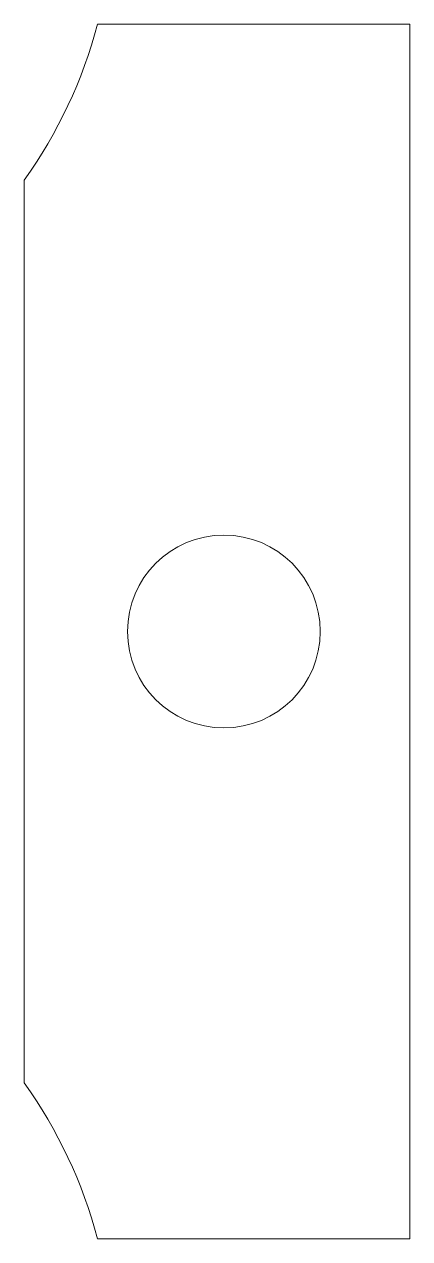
# Model space of a CAD drawing. Header units: millimetres. Extents: x 28.5 to 56.5, y -44.1 to 44.1.
import ezdxf

# ---------------------------------------------------------------- set-up
doc = ezdxf.new("R2010")
doc.units = ezdxf.units.MM

msp = doc.modelspace()

# ---------------------------------------------------------------- linework, layer by layer
at = {"color": 7, "linetype": 'Continuous', "lineweight": 15}
for p, q in [((56.5, 44.069), (33.823, 44.069)), ((56.5, -44.069), (56.5, 44.069)), ((28.5, 32.752), (28.5, -32.752)), ((33.823, -44.069), (56.5, -44.069))]:
    msp.add_line(p, q, dxfattribs=at)
msp.add_circle((43, 0), 7, dxfattribs=at)
for centre, start, end in [((0, 53.069), 324.5168, 345.0994), ((0, -53.069), 14.9006, 35.4832)]:
    msp.add_arc(centre, 35, start, end, dxfattribs=at)

doc.saveas('drawing.dxf')
